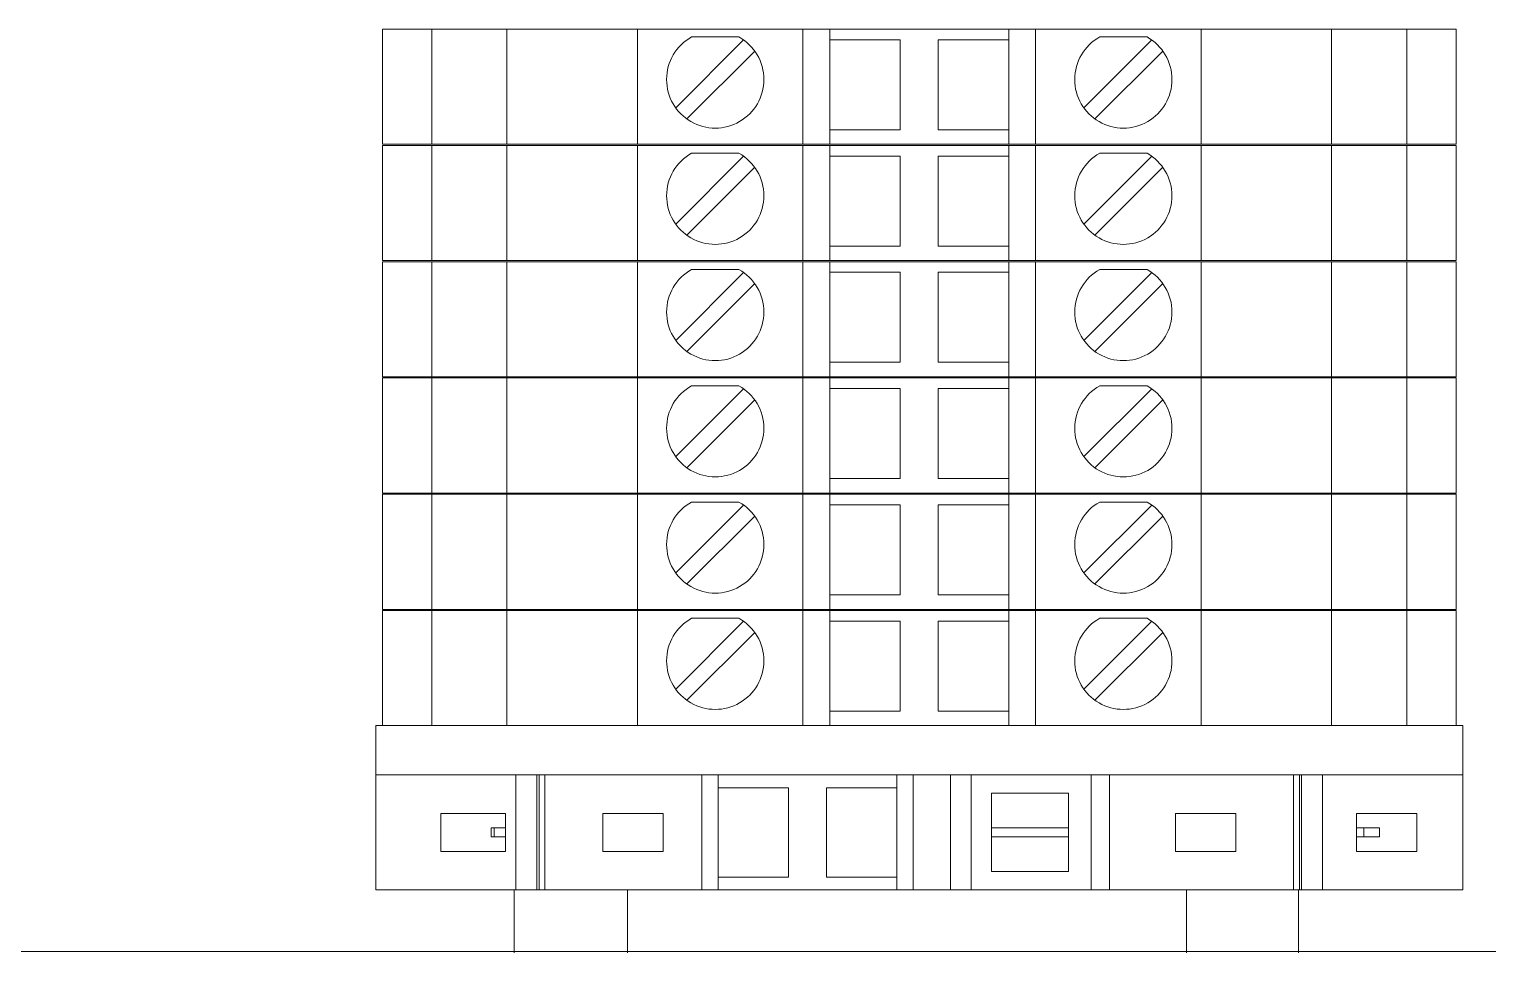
# Model space of a CAD drawing. Header units: millimetres. Extents: x 4962 to 7449, y 754 to 2938.
# Drawn here: x 5307 to 5372.2, y 1176.5 to 1217.8 of the extents above; entities that cross this region are included whole.
import ezdxf

# ---------------------------------------------------------------- set-up
doc = ezdxf.new("R2010")
doc.units = ezdxf.units.MM
doc.layers.add('000-PI-Oprema', color=30, linetype='Continuous', lineweight=5)
doc.layers.add('000-PI-ORMAR', color=2, linetype='Continuous')
doc.layers.add('002-PI-Kabelska kanalica', color=150, linetype='Continuous')

msp = doc.modelspace()

# ---------------------------------------------------------------- linework, layer by layer
at = {"color": 0, "linetype": 'ByBlock', "lineweight": 0}
for p, q in [((5328.676, 1179.343), (5328.676, 1176.531)), ((5333.742, 1179.343), (5333.742, 1176.531)), ((5358.742, 1179.343), (5358.742, 1176.531)), ((5363.742, 1176.531), (5363.742, 1179.343))]:
    msp.add_line(p, q, dxfattribs=at)
at = {"color": 0, "linetype": 'ByBlock', "lineweight": 0, "ltscale": 0.25}
msp.add_lwpolyline([(5322.492, 1186.693), (5322.492, 1179.343), (5371.092, 1179.343), (5371.092, 1186.693), (5322.492, 1186.693)], dxfattribs=at)
at = {"layer": '000-PI-Oprema', "color": 0, "linetype": 'ByBlock', "lineweight": 0}
for p, q in [((5322.492, 1186.693), (5322.492, 1179.343)), ((5371.092, 1186.693), (5322.492, 1186.693)), ((5371.092, 1179.343), (5371.092, 1186.693)), ((5328.757, 1184.493), (5322.492, 1184.493)), ((5328.757, 1179.343), (5328.757, 1184.493)), ((5329.694, 1184.493), (5328.757, 1184.493)), ((5329.694, 1179.343), (5329.694, 1184.493)), ((5329.794, 1184.493), (5329.694, 1184.493)), ((5329.794, 1184.493), (5329.794, 1179.343)), ((5330.052, 1184.493), (5329.794, 1184.493)), ((5330.052, 1184.493), (5330.052, 1179.343)), ((5337.074, 1184.493), (5330.052, 1184.493)), ((5337.074, 1184.493), (5337.792, 1184.493)), ((5337.074, 1179.343), (5337.074, 1184.493)), ((5337.792, 1183.918), (5337.792, 1184.493)), ((5337.792, 1184.493), (5345.792, 1184.493)), ((5345.792, 1184.493), (5345.792, 1183.918)), ((5345.792, 1184.493), (5346.511, 1184.493)), ((5346.511, 1184.493), (5348.182, 1184.493)), ((5346.511, 1179.343), (5346.511, 1184.493)), ((5349.107, 1184.493), (5348.182, 1184.493)), ((5348.182, 1184.493), (5348.182, 1179.343)), ((5354.481, 1184.493), (5349.107, 1184.493)), ((5349.107, 1184.493), (5349.107, 1179.343)), ((5354.481, 1184.493), (5354.481, 1179.343)), ((5355.302, 1184.493), (5354.481, 1184.493)), ((5355.302, 1179.343), (5355.302, 1184.493)), ((5355.302, 1184.493), (5363.532, 1184.493)), ((5363.532, 1184.493), (5363.532, 1179.343)), ((5363.532, 1184.493), (5363.79, 1184.493)), ((5363.79, 1179.343), (5363.79, 1184.493)), ((5363.79, 1184.493), (5363.89, 1184.493)), ((5364.827, 1184.493), (5363.89, 1184.493)), ((5363.89, 1179.343), (5363.89, 1184.493)), ((5364.827, 1184.493), (5371.092, 1184.493)), ((5364.827, 1179.343), (5364.827, 1184.493)), ((5337.792, 1179.918), (5337.792, 1183.918)), ((5337.792, 1183.918), (5340.942, 1183.918)), ((5340.942, 1183.918), (5340.942, 1179.918)), ((5342.642, 1183.918), (5345.792, 1183.918)), ((5342.642, 1179.918), (5342.642, 1183.918)), ((5345.792, 1183.918), (5345.792, 1179.918)), ((5350.017, 1183.668), (5353.467, 1183.668)), ((5350.017, 1182.118), (5350.017, 1183.668)), ((5353.467, 1183.668), (5353.467, 1182.118)), ((5325.392, 1181.068), (5325.392, 1182.768)), ((5325.392, 1182.768), (5328.292, 1182.768)), ((5328.292, 1182.768), (5328.292, 1182.118)), ((5332.642, 1182.768), (5335.342, 1182.768)), ((5332.642, 1181.068), (5332.642, 1182.768)), ((5335.342, 1182.768), (5335.342, 1181.068)), ((5358.242, 1182.768), (5360.942, 1182.768)), ((5358.242, 1181.068), (5358.242, 1182.768)), ((5360.942, 1182.768), (5360.942, 1181.068)), ((5366.342, 1182.118), (5366.342, 1182.768)), ((5366.342, 1182.768), (5369.042, 1182.768)), ((5369.042, 1182.768), (5369.042, 1181.068)), ((5327.777, 1182.118), (5327.647, 1182.118)), ((5327.647, 1181.718), (5327.647, 1182.118)), ((5327.777, 1182.118), (5327.777, 1181.718)), ((5327.777, 1182.118), (5328.292, 1182.118)), ((5328.292, 1182.118), (5328.292, 1181.718)), ((5350.017, 1182.118), (5353.467, 1182.118)), ((5350.017, 1181.718), (5350.017, 1182.118)), ((5353.467, 1182.118), (5353.467, 1181.718)), ((5366.342, 1181.718), (5366.342, 1182.118)), ((5366.342, 1182.118), (5366.677, 1182.118)), ((5366.677, 1182.118), (5366.677, 1181.718)), ((5367.377, 1182.118), (5366.677, 1182.118)), ((5367.377, 1182.118), (5367.377, 1181.718)), ((5327.777, 1181.718), (5327.647, 1181.718)), ((5327.777, 1181.718), (5328.292, 1181.718)), ((5328.292, 1181.718), (5328.292, 1181.068)), ((5350.017, 1181.718), (5353.467, 1181.718)), ((5350.017, 1180.168), (5350.017, 1181.718)), ((5353.467, 1181.718), (5353.467, 1180.168)), ((5366.342, 1181.718), (5366.677, 1181.718)), ((5366.342, 1181.068), (5366.342, 1181.718)), ((5367.377, 1181.718), (5366.677, 1181.718)), ((5328.292, 1181.068), (5325.392, 1181.068)), ((5335.342, 1181.068), (5332.642, 1181.068)), ((5360.942, 1181.068), (5358.242, 1181.068)), ((5369.042, 1181.068), (5366.342, 1181.068)), ((5340.942, 1179.918), (5337.792, 1179.918)), ((5337.792, 1179.343), (5337.792, 1179.918)), ((5345.792, 1179.918), (5342.642, 1179.918)), ((5345.792, 1179.918), (5345.792, 1179.343)), ((5353.467, 1180.168), (5350.017, 1180.168)), ((5329.694, 1179.343), (5328.757, 1179.343)), ((5329.794, 1179.343), (5329.694, 1179.343)), ((5330.052, 1179.343), (5329.794, 1179.343)), ((5337.074, 1179.343), (5337.792, 1179.343))]:
    msp.add_line(p, q, dxfattribs=at)
at = {"layer": '000-PI-Oprema', "color": 0, "linetype": 'ByBlock', "lineweight": 0, "ltscale": 0.25}
msp.add_line((5371.092, 1179.343), (5322.492, 1179.343), dxfattribs=at)
at = {"layer": '000-PI-ORMAR', "color": 0, "linetype": 'ByBlock', "lineweight": 0}
for p, q in [((5322.792, 1217.843), (5322.792, 1217.843)), ((5324.992, 1217.843), (5322.792, 1217.843)), ((5322.792, 1217.843), (5322.792, 1212.693)), ((5324.992, 1217.843), (5324.992, 1217.843)), ((5324.992, 1217.843), (5326.584, 1217.843)), ((5324.992, 1217.843), (5324.992, 1212.693)), ((5326.584, 1217.843), (5328.726, 1217.843)), ((5327.042, 1217.843), (5327.042, 1217.843)), ((5328.353, 1217.843), (5328.353, 1212.693)), ((5329.11, 1217.843), (5328.726, 1217.843)), ((5331.618, 1217.843), (5329.11, 1217.843)), ((5329.292, 1217.843), (5329.292, 1217.843)), ((5330.792, 1217.843), (5330.792, 1217.843)), ((5331.618, 1217.843), (5334.192, 1217.843)), ((5331.942, 1217.843), (5331.942, 1217.843)), ((5334.192, 1217.843), (5341.592, 1217.843)), ((5334.192, 1217.843), (5334.192, 1212.693)), ((5336.992, 1217.843), (5336.992, 1217.843)), ((5341.592, 1217.843), (5342.792, 1217.843)), ((5341.592, 1217.843), (5341.592, 1212.693)), ((5342.792, 1217.843), (5342.792, 1217.843)), ((5342.792, 1217.843), (5350.792, 1217.843)), ((5342.792, 1217.843), (5342.792, 1212.693)), ((5350.792, 1217.843), (5350.792, 1217.843)), ((5350.792, 1217.843), (5351.992, 1217.843)), ((5350.792, 1217.843), (5350.792, 1212.693)), ((5351.992, 1217.843), (5359.392, 1217.843)), ((5351.992, 1217.843), (5351.992, 1212.693)), ((5359.392, 1217.843), (5361.966, 1217.843)), ((5359.392, 1217.843), (5359.392, 1212.693)), ((5364.474, 1217.843), (5361.966, 1217.843)), ((5362.792, 1217.843), (5362.792, 1217.843)), ((5363.092, 1217.843), (5363.092, 1217.843)), ((5363.992, 1217.843), (5363.992, 1217.843)), ((5364.858, 1217.843), (5364.474, 1217.843)), ((5364.858, 1217.843), (5367, 1217.843)), ((5365.231, 1217.843), (5365.231, 1212.693)), ((5366.542, 1217.843), (5366.542, 1217.843)), ((5367, 1217.843), (5368.592, 1217.843)), ((5368.592, 1217.843), (5368.592, 1217.843)), ((5368.592, 1217.843), (5369.792, 1217.843)), ((5368.592, 1217.843), (5368.592, 1212.693)), ((5369.292, 1217.843), (5369.292, 1217.843)), ((5369.792, 1217.843), (5369.792, 1217.843)), ((5369.792, 1217.843), (5370.109, 1217.843)), ((5370.792, 1217.843), (5370.109, 1217.843)), ((5370.792, 1217.843), (5370.792, 1217.843)), ((5370.792, 1217.843), (5370.792, 1212.693)), ((5338.937, 1217.359), (5335.902, 1214.323)), ((5336.608, 1217.493), (5336.608, 1217.493)), ((5338.726, 1217.493), (5336.608, 1217.493)), ((5338.726, 1217.493), (5338.726, 1217.493)), ((5338.937, 1217.359), (5338.937, 1217.359)), ((5342.792, 1217.368), (5345.942, 1217.368)), ((5342.792, 1217.368), (5342.792, 1217.368)), ((5345.942, 1217.368), (5345.942, 1213.343)), ((5345.942, 1217.368), (5345.942, 1217.368)), ((5347.642, 1213.343), (5347.642, 1217.368)), ((5347.642, 1217.368), (5350.792, 1217.368)), ((5347.642, 1217.368), (5347.642, 1217.368)), ((5350.792, 1217.368), (5350.792, 1217.368)), ((5357.187, 1217.359), (5354.152, 1214.323)), ((5354.858, 1217.493), (5354.858, 1217.493)), ((5356.976, 1217.493), (5354.858, 1217.493)), ((5356.976, 1217.493), (5356.976, 1217.493)), ((5357.187, 1217.359), (5357.187, 1217.359)), ((5336.397, 1213.828), (5339.432, 1216.864)), ((5339.432, 1216.864), (5339.432, 1216.864)), ((5341.592, 1216.893), (5341.592, 1214.293)), ((5341.592, 1216.893), (5341.592, 1216.893)), ((5351.992, 1216.893), (5351.992, 1214.293)), ((5351.992, 1216.893), (5351.992, 1216.893)), ((5354.647, 1213.828), (5357.682, 1216.864)), ((5357.682, 1216.864), (5357.682, 1216.864)), ((5335.902, 1214.323), (5335.902, 1214.323)), ((5341.592, 1214.293), (5341.592, 1214.293)), ((5351.992, 1214.293), (5351.992, 1214.293)), ((5354.152, 1214.323), (5354.152, 1214.323)), ((5336.397, 1213.828), (5336.397, 1213.828)), ((5345.942, 1213.343), (5342.792, 1213.343)), ((5342.792, 1213.343), (5342.792, 1213.343)), ((5345.942, 1213.343), (5345.942, 1213.343)), ((5350.792, 1213.343), (5347.642, 1213.343)), ((5347.642, 1213.343), (5347.642, 1213.343)), ((5350.792, 1213.343), (5350.792, 1213.343)), ((5354.647, 1213.828), (5354.647, 1213.828)), ((5324.992, 1212.693), (5322.792, 1212.693)), ((5322.792, 1212.693), (5322.792, 1212.693)), ((5322.792, 1212.643), (5322.792, 1212.643)), ((5324.992, 1212.643), (5322.792, 1212.643)), ((5322.792, 1212.643), (5322.792, 1207.493)), ((5324.992, 1212.693), (5326.584, 1212.693)), ((5324.992, 1212.693), (5324.992, 1212.693)), ((5324.992, 1212.643), (5324.992, 1212.643)), ((5324.992, 1212.643), (5326.584, 1212.643)), ((5324.992, 1212.643), (5324.992, 1207.493)), ((5326.584, 1212.693), (5328.726, 1212.693)), ((5326.584, 1212.643), (5328.726, 1212.643)), ((5327.042, 1212.693), (5327.042, 1212.693)), ((5327.042, 1212.643), (5327.042, 1212.643)), ((5328.353, 1212.643), (5328.353, 1207.493)), ((5328.726, 1212.693), (5329.11, 1212.693)), ((5329.11, 1212.643), (5328.726, 1212.643)), ((5329.11, 1212.693), (5331.618, 1212.693)), ((5331.618, 1212.643), (5329.11, 1212.643)), ((5329.292, 1212.693), (5329.292, 1212.693)), ((5329.292, 1212.643), (5329.292, 1212.643)), ((5330.792, 1212.643), (5330.792, 1212.643)), ((5331.618, 1212.693), (5334.192, 1212.693)), ((5331.618, 1212.643), (5334.192, 1212.643)), ((5331.942, 1212.693), (5331.942, 1212.693)), ((5331.942, 1212.643), (5331.942, 1212.643)), ((5334.192, 1212.693), (5341.592, 1212.693)), ((5334.192, 1212.643), (5341.592, 1212.643)), ((5334.192, 1212.643), (5334.192, 1207.493)), ((5336.992, 1212.693), (5336.992, 1212.693)), ((5336.992, 1212.643), (5336.992, 1212.643)), ((5341.592, 1212.693), (5342.792, 1212.693)), ((5341.592, 1212.643), (5342.792, 1212.643)), ((5341.592, 1212.643), (5341.592, 1207.493)), ((5342.792, 1212.693), (5350.792, 1212.693)), ((5342.792, 1212.693), (5342.792, 1212.693)), ((5342.792, 1212.643), (5342.792, 1212.643)), ((5342.792, 1212.643), (5350.792, 1212.643)), ((5342.792, 1212.643), (5342.792, 1207.493)), ((5350.792, 1212.693), (5351.992, 1212.693)), ((5350.792, 1212.693), (5350.792, 1212.693)), ((5350.792, 1212.643), (5350.792, 1212.643)), ((5350.792, 1212.643), (5351.992, 1212.643)), ((5350.792, 1212.643), (5350.792, 1207.493)), ((5351.992, 1212.693), (5359.392, 1212.693)), ((5351.992, 1212.643), (5359.392, 1212.643)), ((5351.992, 1212.643), (5351.992, 1207.493)), ((5359.392, 1212.693), (5361.966, 1212.693)), ((5359.392, 1212.643), (5361.966, 1212.643)), ((5359.392, 1212.643), (5359.392, 1207.493)), ((5361.966, 1212.693), (5364.474, 1212.693)), ((5364.474, 1212.643), (5361.966, 1212.643)), ((5362.792, 1212.643), (5362.792, 1212.643)), ((5363.092, 1212.693), (5363.092, 1212.693)), ((5363.092, 1212.643), (5363.092, 1212.643)), ((5363.992, 1212.693), (5363.992, 1212.693)), ((5363.992, 1212.643), (5363.992, 1212.643)), ((5364.474, 1212.693), (5364.858, 1212.693)), ((5364.858, 1212.643), (5364.474, 1212.643)), ((5364.858, 1212.693), (5367, 1212.693)), ((5364.858, 1212.643), (5367, 1212.643)), ((5365.231, 1212.643), (5365.231, 1207.493)), ((5366.542, 1212.693), (5366.542, 1212.693)), ((5366.542, 1212.643), (5366.542, 1212.643)), ((5367, 1212.693), (5368.592, 1212.693)), ((5367, 1212.643), (5368.592, 1212.643)), ((5368.592, 1212.693), (5369.792, 1212.693)), ((5368.592, 1212.693), (5368.592, 1212.693)), ((5368.592, 1212.643), (5368.592, 1212.643)), ((5368.592, 1212.643), (5369.792, 1212.643)), ((5368.592, 1212.643), (5368.592, 1207.493)), ((5369.292, 1212.643), (5369.292, 1212.643)), ((5369.792, 1212.693), (5370.109, 1212.693)), ((5369.792, 1212.693), (5369.792, 1212.693)), ((5369.792, 1212.643), (5369.792, 1212.643)), ((5369.792, 1212.643), (5370.109, 1212.643)), ((5370.792, 1212.693), (5370.109, 1212.693)), ((5370.792, 1212.643), (5370.109, 1212.643)), ((5370.792, 1212.693), (5370.792, 1212.693)), ((5370.792, 1212.643), (5370.792, 1212.643)), ((5370.792, 1212.643), (5370.792, 1207.493)), ((5338.937, 1212.159), (5335.902, 1209.123)), ((5336.608, 1212.293), (5336.608, 1212.293)), ((5338.726, 1212.293), (5336.608, 1212.293)), ((5338.726, 1212.293), (5338.726, 1212.293)), ((5338.937, 1212.159), (5338.937, 1212.159)), ((5342.792, 1212.168), (5345.942, 1212.168)), ((5342.792, 1212.168), (5342.792, 1212.168)), ((5345.942, 1212.168), (5345.942, 1208.143)), ((5345.942, 1212.168), (5345.942, 1212.168)), ((5347.642, 1208.143), (5347.642, 1212.168)), ((5347.642, 1212.168), (5350.792, 1212.168)), ((5347.642, 1212.168), (5347.642, 1212.168)), ((5350.792, 1212.168), (5350.792, 1212.168)), ((5357.187, 1212.159), (5354.152, 1209.123)), ((5354.858, 1212.293), (5354.858, 1212.293)), ((5356.976, 1212.293), (5354.858, 1212.293)), ((5356.976, 1212.293), (5356.976, 1212.293)), ((5357.187, 1212.159), (5357.187, 1212.159)), ((5336.397, 1208.628), (5339.432, 1211.664)), ((5339.432, 1211.664), (5339.432, 1211.664)), ((5341.592, 1211.693), (5341.592, 1209.093)), ((5341.592, 1211.693), (5341.592, 1211.693)), ((5351.992, 1211.693), (5351.992, 1209.093)), ((5351.992, 1211.693), (5351.992, 1211.693)), ((5354.647, 1208.628), (5357.682, 1211.664)), ((5357.682, 1211.664), (5357.682, 1211.664)), ((5335.902, 1209.123), (5335.902, 1209.123)), ((5336.397, 1208.628), (5336.397, 1208.628)), ((5341.592, 1209.093), (5341.592, 1209.093)), ((5351.992, 1209.093), (5351.992, 1209.093)), ((5354.152, 1209.123), (5354.152, 1209.123)), ((5354.647, 1208.628), (5354.647, 1208.628)), ((5345.942, 1208.143), (5342.792, 1208.143)), ((5342.792, 1208.143), (5342.792, 1208.143)), ((5345.942, 1208.143), (5345.942, 1208.143)), ((5350.792, 1208.143), (5347.642, 1208.143)), ((5347.642, 1208.143), (5347.642, 1208.143)), ((5350.792, 1208.143), (5350.792, 1208.143)), ((5324.992, 1207.493), (5322.792, 1207.493)), ((5322.792, 1207.493), (5322.792, 1207.493)), ((5322.792, 1207.443), (5322.792, 1207.443)), ((5324.992, 1207.443), (5322.792, 1207.443)), ((5322.792, 1207.443), (5322.792, 1202.293)), ((5324.992, 1207.493), (5326.584, 1207.493)), ((5324.992, 1207.493), (5324.992, 1207.493)), ((5324.992, 1207.443), (5324.992, 1207.443)), ((5324.992, 1207.443), (5326.584, 1207.443)), ((5324.992, 1207.443), (5324.992, 1202.293)), ((5326.584, 1207.493), (5328.726, 1207.493)), ((5326.584, 1207.443), (5328.726, 1207.443)), ((5327.042, 1207.493), (5327.042, 1207.493)), ((5327.042, 1207.443), (5327.042, 1207.443)), ((5328.353, 1207.443), (5328.353, 1202.293)), ((5328.726, 1207.493), (5329.11, 1207.493)), ((5329.11, 1207.443), (5328.726, 1207.443)), ((5329.11, 1207.493), (5331.618, 1207.493)), ((5331.618, 1207.443), (5329.11, 1207.443)), ((5329.292, 1207.493), (5329.292, 1207.493)), ((5329.292, 1207.443), (5329.292, 1207.443)), ((5330.792, 1207.443), (5330.792, 1207.443)), ((5331.618, 1207.493), (5334.192, 1207.493)), ((5331.618, 1207.443), (5334.192, 1207.443)), ((5331.942, 1207.493), (5331.942, 1207.493)), ((5331.942, 1207.443), (5331.942, 1207.443)), ((5334.192, 1207.493), (5341.592, 1207.493)), ((5334.192, 1207.443), (5341.592, 1207.443)), ((5334.192, 1207.443), (5334.192, 1202.293)), ((5336.992, 1207.493), (5336.992, 1207.493)), ((5336.992, 1207.443), (5336.992, 1207.443)), ((5341.592, 1207.493), (5342.792, 1207.493)), ((5341.592, 1207.443), (5342.792, 1207.443)), ((5341.592, 1207.443), (5341.592, 1202.293)), ((5342.792, 1207.493), (5350.792, 1207.493)), ((5342.792, 1207.493), (5342.792, 1207.493)), ((5342.792, 1207.443), (5342.792, 1207.443)), ((5342.792, 1207.443), (5350.792, 1207.443)), ((5342.792, 1207.443), (5342.792, 1202.293)), ((5350.792, 1207.493), (5351.992, 1207.493)), ((5350.792, 1207.493), (5350.792, 1207.493)), ((5350.792, 1207.443), (5350.792, 1207.443)), ((5350.792, 1207.443), (5351.992, 1207.443)), ((5350.792, 1207.443), (5350.792, 1202.293)), ((5351.992, 1207.493), (5359.392, 1207.493)), ((5351.992, 1207.443), (5359.392, 1207.443)), ((5351.992, 1207.443), (5351.992, 1202.293)), ((5359.392, 1207.493), (5361.966, 1207.493)), ((5359.392, 1207.443), (5361.966, 1207.443)), ((5359.392, 1207.443), (5359.392, 1202.293)), ((5361.966, 1207.493), (5364.474, 1207.493)), ((5364.474, 1207.443), (5361.966, 1207.443)), ((5362.792, 1207.443), (5362.792, 1207.443)), ((5363.092, 1207.493), (5363.092, 1207.493)), ((5363.092, 1207.443), (5363.092, 1207.443)), ((5363.992, 1207.493), (5363.992, 1207.493)), ((5363.992, 1207.443), (5363.992, 1207.443)), ((5364.474, 1207.493), (5364.858, 1207.493)), ((5364.858, 1207.443), (5364.474, 1207.443)), ((5364.858, 1207.493), (5367, 1207.493)), ((5364.858, 1207.443), (5367, 1207.443)), ((5365.231, 1207.443), (5365.231, 1202.293)), ((5366.542, 1207.493), (5366.542, 1207.493)), ((5366.542, 1207.443), (5366.542, 1207.443)), ((5367, 1207.493), (5368.592, 1207.493)), ((5367, 1207.443), (5368.592, 1207.443)), ((5368.592, 1207.493), (5369.792, 1207.493)), ((5368.592, 1207.493), (5368.592, 1207.493)), ((5368.592, 1207.443), (5368.592, 1207.443)), ((5368.592, 1207.443), (5369.792, 1207.443)), ((5368.592, 1207.443), (5368.592, 1202.293)), ((5369.292, 1207.443), (5369.292, 1207.443)), ((5369.792, 1207.493), (5370.109, 1207.493)), ((5369.792, 1207.493), (5369.792, 1207.493)), ((5369.792, 1207.443), (5369.792, 1207.443)), ((5369.792, 1207.443), (5370.109, 1207.443)), ((5370.792, 1207.493), (5370.109, 1207.493)), ((5370.792, 1207.443), (5370.109, 1207.443)), ((5370.792, 1207.493), (5370.792, 1207.493)), ((5370.792, 1207.443), (5370.792, 1207.443)), ((5370.792, 1207.443), (5370.792, 1202.293)), ((5338.937, 1206.959), (5335.902, 1203.923)), ((5336.608, 1207.093), (5336.608, 1207.093)), ((5338.726, 1207.093), (5336.608, 1207.093)), ((5338.726, 1207.093), (5338.726, 1207.093)), ((5338.937, 1206.959), (5338.937, 1206.959)), ((5342.792, 1206.968), (5345.942, 1206.968)), ((5342.792, 1206.968), (5342.792, 1206.968)), ((5345.942, 1206.968), (5345.942, 1202.943)), ((5345.942, 1206.968), (5345.942, 1206.968)), ((5347.642, 1202.943), (5347.642, 1206.968)), ((5347.642, 1206.968), (5350.792, 1206.968)), ((5347.642, 1206.968), (5347.642, 1206.968)), ((5350.792, 1206.968), (5350.792, 1206.968)), ((5357.187, 1206.959), (5354.152, 1203.923)), ((5354.858, 1207.093), (5354.858, 1207.093)), ((5356.976, 1207.093), (5354.858, 1207.093)), ((5356.976, 1207.093), (5356.976, 1207.093)), ((5357.187, 1206.959), (5357.187, 1206.959)), ((5336.397, 1203.428), (5339.432, 1206.464)), ((5339.432, 1206.464), (5339.432, 1206.464)), ((5341.592, 1206.493), (5341.592, 1203.893)), ((5341.592, 1206.493), (5341.592, 1206.493)), ((5351.992, 1206.493), (5351.992, 1203.893)), ((5351.992, 1206.493), (5351.992, 1206.493)), ((5354.647, 1203.428), (5357.682, 1206.464)), ((5357.682, 1206.464), (5357.682, 1206.464)), ((5335.902, 1203.923), (5335.902, 1203.923)), ((5336.397, 1203.428), (5336.397, 1203.428)), ((5341.592, 1203.893), (5341.592, 1203.893)), ((5351.992, 1203.893), (5351.992, 1203.893)), ((5354.152, 1203.923), (5354.152, 1203.923)), ((5354.647, 1203.428), (5354.647, 1203.428)), ((5345.942, 1202.943), (5342.792, 1202.943)), ((5342.792, 1202.943), (5342.792, 1202.943)), ((5345.942, 1202.943), (5345.942, 1202.943)), ((5350.792, 1202.943), (5347.642, 1202.943)), ((5347.642, 1202.943), (5347.642, 1202.943)), ((5350.792, 1202.943), (5350.792, 1202.943)), ((5324.992, 1202.293), (5322.792, 1202.293)), ((5322.792, 1202.293), (5322.792, 1202.293)), ((5322.792, 1202.243), (5322.792, 1202.243)), ((5324.992, 1202.243), (5322.792, 1202.243)), ((5322.792, 1202.243), (5322.792, 1197.093)), ((5324.992, 1202.293), (5326.584, 1202.293)), ((5324.992, 1202.293), (5324.992, 1202.293)), ((5324.992, 1202.243), (5324.992, 1202.243)), ((5324.992, 1202.243), (5326.584, 1202.243)), ((5324.992, 1202.243), (5324.992, 1197.093)), ((5326.584, 1202.293), (5328.726, 1202.293)), ((5326.584, 1202.243), (5328.726, 1202.243)), ((5327.042, 1202.293), (5327.042, 1202.293)), ((5327.042, 1202.243), (5327.042, 1202.243)), ((5328.353, 1202.243), (5328.353, 1197.093)), ((5328.726, 1202.293), (5329.11, 1202.293)), ((5329.11, 1202.243), (5328.726, 1202.243)), ((5329.11, 1202.293), (5331.618, 1202.293)), ((5331.618, 1202.243), (5329.11, 1202.243)), ((5329.292, 1202.293), (5329.292, 1202.293)), ((5329.292, 1202.243), (5329.292, 1202.243)), ((5330.792, 1202.243), (5330.792, 1202.243)), ((5331.618, 1202.293), (5334.192, 1202.293)), ((5331.618, 1202.243), (5334.192, 1202.243)), ((5331.942, 1202.293), (5331.942, 1202.293)), ((5331.942, 1202.243), (5331.942, 1202.243)), ((5334.192, 1202.293), (5341.592, 1202.293)), ((5334.192, 1202.243), (5341.592, 1202.243)), ((5334.192, 1202.243), (5334.192, 1197.093)), ((5336.992, 1202.293), (5336.992, 1202.293)), ((5336.992, 1202.243), (5336.992, 1202.243)), ((5341.592, 1202.293), (5342.792, 1202.293)), ((5341.592, 1202.243), (5342.792, 1202.243)), ((5341.592, 1202.243), (5341.592, 1197.093)), ((5342.792, 1202.293), (5350.792, 1202.293)), ((5342.792, 1202.293), (5342.792, 1202.293)), ((5342.792, 1202.243), (5342.792, 1202.243)), ((5342.792, 1202.243), (5350.792, 1202.243)), ((5342.792, 1202.243), (5342.792, 1197.093)), ((5350.792, 1202.293), (5351.992, 1202.293)), ((5350.792, 1202.293), (5350.792, 1202.293)), ((5350.792, 1202.243), (5350.792, 1202.243)), ((5350.792, 1202.243), (5351.992, 1202.243)), ((5350.792, 1202.243), (5350.792, 1197.093)), ((5351.992, 1202.293), (5359.392, 1202.293)), ((5351.992, 1202.243), (5359.392, 1202.243)), ((5351.992, 1202.243), (5351.992, 1197.093)), ((5359.392, 1202.293), (5361.966, 1202.293)), ((5359.392, 1202.243), (5361.966, 1202.243)), ((5359.392, 1202.243), (5359.392, 1197.093)), ((5361.966, 1202.293), (5364.474, 1202.293)), ((5364.474, 1202.243), (5361.966, 1202.243)), ((5362.792, 1202.243), (5362.792, 1202.243)), ((5363.092, 1202.293), (5363.092, 1202.293)), ((5363.092, 1202.243), (5363.092, 1202.243)), ((5363.992, 1202.293), (5363.992, 1202.293)), ((5363.992, 1202.243), (5363.992, 1202.243)), ((5364.474, 1202.293), (5364.858, 1202.293)), ((5364.858, 1202.243), (5364.474, 1202.243)), ((5364.858, 1202.293), (5367, 1202.293)), ((5364.858, 1202.243), (5367, 1202.243)), ((5365.231, 1202.243), (5365.231, 1197.093)), ((5366.542, 1202.293), (5366.542, 1202.293)), ((5366.542, 1202.243), (5366.542, 1202.243)), ((5367, 1202.293), (5368.592, 1202.293)), ((5367, 1202.243), (5368.592, 1202.243)), ((5368.592, 1202.293), (5369.792, 1202.293)), ((5368.592, 1202.293), (5368.592, 1202.293)), ((5368.592, 1202.243), (5368.592, 1202.243)), ((5368.592, 1202.243), (5369.792, 1202.243)), ((5368.592, 1202.243), (5368.592, 1197.093)), ((5369.292, 1202.243), (5369.292, 1202.243)), ((5369.792, 1202.293), (5370.109, 1202.293)), ((5369.792, 1202.293), (5369.792, 1202.293)), ((5369.792, 1202.243), (5369.792, 1202.243)), ((5369.792, 1202.243), (5370.109, 1202.243)), ((5370.792, 1202.293), (5370.109, 1202.293)), ((5370.792, 1202.243), (5370.109, 1202.243)), ((5370.792, 1202.293), (5370.792, 1202.293)), ((5370.792, 1202.243), (5370.792, 1202.243)), ((5370.792, 1202.243), (5370.792, 1197.093)), ((5338.937, 1201.759), (5335.902, 1198.723)), ((5336.608, 1201.893), (5336.608, 1201.893)), ((5338.726, 1201.893), (5336.608, 1201.893)), ((5338.726, 1201.893), (5338.726, 1201.893)), ((5338.937, 1201.759), (5338.937, 1201.759)), ((5342.792, 1201.768), (5345.942, 1201.768)), ((5342.792, 1201.768), (5342.792, 1201.768)), ((5345.942, 1201.768), (5345.942, 1197.743)), ((5345.942, 1201.768), (5345.942, 1201.768)), ((5347.642, 1197.743), (5347.642, 1201.768)), ((5347.642, 1201.768), (5350.792, 1201.768)), ((5347.642, 1201.768), (5347.642, 1201.768)), ((5350.792, 1201.768), (5350.792, 1201.768)), ((5357.187, 1201.759), (5354.152, 1198.723)), ((5354.858, 1201.893), (5354.858, 1201.893)), ((5356.976, 1201.893), (5354.858, 1201.893)), ((5356.976, 1201.893), (5356.976, 1201.893)), ((5357.187, 1201.759), (5357.187, 1201.759)), ((5336.397, 1198.228), (5339.432, 1201.264)), ((5339.432, 1201.264), (5339.432, 1201.264)), ((5341.592, 1201.293), (5341.592, 1198.693)), ((5341.592, 1201.293), (5341.592, 1201.293)), ((5351.992, 1201.293), (5351.992, 1198.693)), ((5351.992, 1201.293), (5351.992, 1201.293)), ((5354.647, 1198.228), (5357.682, 1201.264)), ((5357.682, 1201.264), (5357.682, 1201.264)), ((5335.902, 1198.723), (5335.902, 1198.723)), ((5336.397, 1198.228), (5336.397, 1198.228)), ((5341.592, 1198.693), (5341.592, 1198.693)), ((5351.992, 1198.693), (5351.992, 1198.693)), ((5354.152, 1198.723), (5354.152, 1198.723)), ((5354.647, 1198.228), (5354.647, 1198.228)), ((5345.942, 1197.743), (5342.792, 1197.743)), ((5342.792, 1197.743), (5342.792, 1197.743)), ((5345.942, 1197.743), (5345.942, 1197.743)), ((5350.792, 1197.743), (5347.642, 1197.743)), ((5347.642, 1197.743), (5347.642, 1197.743)), ((5350.792, 1197.743), (5350.792, 1197.743)), ((5324.992, 1197.093), (5322.792, 1197.093)), ((5322.792, 1197.093), (5322.792, 1197.093)), ((5322.792, 1197.043), (5322.792, 1197.043)), ((5324.992, 1197.043), (5322.792, 1197.043)), ((5322.792, 1197.043), (5322.792, 1191.893)), ((5324.992, 1197.093), (5326.584, 1197.093)), ((5324.992, 1197.093), (5324.992, 1197.093)), ((5324.992, 1197.043), (5324.992, 1197.043)), ((5324.992, 1197.043), (5326.584, 1197.043)), ((5324.992, 1197.043), (5324.992, 1191.893)), ((5326.584, 1197.093), (5328.726, 1197.093)), ((5326.584, 1197.043), (5328.726, 1197.043)), ((5327.042, 1197.093), (5327.042, 1197.093)), ((5327.042, 1197.043), (5327.042, 1197.043)), ((5328.353, 1197.043), (5328.353, 1191.893)), ((5328.726, 1197.093), (5329.11, 1197.093)), ((5329.11, 1197.043), (5328.726, 1197.043)), ((5329.11, 1197.093), (5331.618, 1197.093)), ((5331.618, 1197.043), (5329.11, 1197.043)), ((5329.292, 1197.093), (5329.292, 1197.093)), ((5329.292, 1197.043), (5329.292, 1197.043)), ((5330.792, 1197.043), (5330.792, 1197.043)), ((5331.618, 1197.093), (5334.192, 1197.093)), ((5331.618, 1197.043), (5334.192, 1197.043)), ((5331.942, 1197.093), (5331.942, 1197.093)), ((5331.942, 1197.043), (5331.942, 1197.043)), ((5334.192, 1197.093), (5341.592, 1197.093)), ((5334.192, 1197.043), (5341.592, 1197.043)), ((5334.192, 1197.043), (5334.192, 1191.893)), ((5336.992, 1197.093), (5336.992, 1197.093)), ((5336.992, 1197.043), (5336.992, 1197.043)), ((5341.592, 1197.093), (5342.792, 1197.093)), ((5341.592, 1197.043), (5342.792, 1197.043)), ((5341.592, 1197.043), (5341.592, 1191.893)), ((5342.792, 1197.093), (5350.792, 1197.093)), ((5342.792, 1197.093), (5342.792, 1197.093)), ((5342.792, 1197.043), (5342.792, 1197.043)), ((5342.792, 1197.043), (5350.792, 1197.043)), ((5342.792, 1197.043), (5342.792, 1191.893)), ((5350.792, 1197.093), (5351.992, 1197.093)), ((5350.792, 1197.093), (5350.792, 1197.093)), ((5350.792, 1197.043), (5350.792, 1197.043)), ((5350.792, 1197.043), (5351.992, 1197.043)), ((5350.792, 1197.043), (5350.792, 1191.893)), ((5351.992, 1197.093), (5359.392, 1197.093)), ((5351.992, 1197.043), (5359.392, 1197.043)), ((5351.992, 1197.043), (5351.992, 1191.893)), ((5359.392, 1197.093), (5361.966, 1197.093)), ((5359.392, 1197.043), (5361.966, 1197.043)), ((5359.392, 1197.043), (5359.392, 1191.893)), ((5361.966, 1197.093), (5364.474, 1197.093)), ((5364.474, 1197.043), (5361.966, 1197.043)), ((5362.792, 1197.043), (5362.792, 1197.043)), ((5363.092, 1197.093), (5363.092, 1197.093)), ((5363.092, 1197.043), (5363.092, 1197.043)), ((5363.992, 1197.093), (5363.992, 1197.093)), ((5363.992, 1197.043), (5363.992, 1197.043)), ((5364.474, 1197.093), (5364.858, 1197.093)), ((5364.858, 1197.043), (5364.474, 1197.043)), ((5364.858, 1197.093), (5367, 1197.093)), ((5364.858, 1197.043), (5367, 1197.043)), ((5365.231, 1197.043), (5365.231, 1191.893)), ((5366.542, 1197.093), (5366.542, 1197.093)), ((5366.542, 1197.043), (5366.542, 1197.043)), ((5367, 1197.093), (5368.592, 1197.093)), ((5367, 1197.043), (5368.592, 1197.043)), ((5368.592, 1197.093), (5369.792, 1197.093)), ((5368.592, 1197.093), (5368.592, 1197.093)), ((5368.592, 1197.043), (5368.592, 1197.043)), ((5368.592, 1197.043), (5369.792, 1197.043)), ((5368.592, 1197.043), (5368.592, 1191.893)), ((5369.292, 1197.043), (5369.292, 1197.043)), ((5369.792, 1197.093), (5370.109, 1197.093)), ((5369.792, 1197.093), (5369.792, 1197.093)), ((5369.792, 1197.043), (5369.792, 1197.043)), ((5369.792, 1197.043), (5370.109, 1197.043)), ((5370.792, 1197.093), (5370.109, 1197.093)), ((5370.792, 1197.043), (5370.109, 1197.043)), ((5370.792, 1197.093), (5370.792, 1197.093)), ((5370.792, 1197.043), (5370.792, 1197.043)), ((5370.792, 1197.043), (5370.792, 1191.893)), ((5338.937, 1196.559), (5335.902, 1193.523)), ((5336.608, 1196.693), (5336.608, 1196.693)), ((5338.726, 1196.693), (5336.608, 1196.693)), ((5338.726, 1196.693), (5338.726, 1196.693)), ((5338.937, 1196.559), (5338.937, 1196.559)), ((5342.792, 1196.568), (5345.942, 1196.568)), ((5342.792, 1196.568), (5342.792, 1196.568)), ((5345.942, 1196.568), (5345.942, 1192.543)), ((5345.942, 1196.568), (5345.942, 1196.568)), ((5347.642, 1192.543), (5347.642, 1196.568)), ((5347.642, 1196.568), (5350.792, 1196.568)), ((5347.642, 1196.568), (5347.642, 1196.568)), ((5350.792, 1196.568), (5350.792, 1196.568)), ((5357.187, 1196.559), (5354.152, 1193.523)), ((5354.858, 1196.693), (5354.858, 1196.693)), ((5356.976, 1196.693), (5354.858, 1196.693)), ((5356.976, 1196.693), (5356.976, 1196.693)), ((5357.187, 1196.559), (5357.187, 1196.559)), ((5336.397, 1193.028), (5339.432, 1196.064)), ((5339.432, 1196.064), (5339.432, 1196.064)), ((5341.592, 1196.093), (5341.592, 1193.493)), ((5341.592, 1196.093), (5341.592, 1196.093)), ((5351.992, 1196.093), (5351.992, 1193.493)), ((5351.992, 1196.093), (5351.992, 1196.093)), ((5354.647, 1193.028), (5357.682, 1196.064)), ((5357.682, 1196.064), (5357.682, 1196.064)), ((5335.902, 1193.523), (5335.902, 1193.523)), ((5336.397, 1193.028), (5336.397, 1193.028)), ((5341.592, 1193.493), (5341.592, 1193.493)), ((5351.992, 1193.493), (5351.992, 1193.493)), ((5354.152, 1193.523), (5354.152, 1193.523)), ((5354.647, 1193.028), (5354.647, 1193.028)), ((5345.942, 1192.543), (5342.792, 1192.543)), ((5342.792, 1192.543), (5342.792, 1192.543)), ((5345.942, 1192.543), (5345.942, 1192.543)), ((5350.792, 1192.543), (5347.642, 1192.543)), ((5347.642, 1192.543), (5347.642, 1192.543)), ((5350.792, 1192.543), (5350.792, 1192.543)), ((5324.992, 1191.893), (5322.792, 1191.893)), ((5322.792, 1191.893), (5322.792, 1191.893)), ((5322.792, 1191.843), (5322.792, 1191.843)), ((5324.992, 1191.843), (5322.792, 1191.843)), ((5322.792, 1191.843), (5322.792, 1186.693)), ((5324.992, 1191.893), (5326.584, 1191.893)), ((5324.992, 1191.893), (5324.992, 1191.893)), ((5324.992, 1191.843), (5324.992, 1191.843)), ((5324.992, 1191.843), (5326.584, 1191.843)), ((5324.992, 1191.843), (5324.992, 1186.693)), ((5326.584, 1191.893), (5328.726, 1191.893)), ((5326.584, 1191.843), (5328.726, 1191.843)), ((5327.042, 1191.893), (5327.042, 1191.893)), ((5327.042, 1191.843), (5327.042, 1191.843)), ((5328.353, 1191.843), (5328.353, 1186.693)), ((5328.726, 1191.893), (5329.11, 1191.893)), ((5329.11, 1191.843), (5328.726, 1191.843)), ((5329.11, 1191.893), (5331.618, 1191.893)), ((5331.618, 1191.843), (5329.11, 1191.843)), ((5329.292, 1191.893), (5329.292, 1191.893)), ((5329.292, 1191.843), (5329.292, 1191.843)), ((5330.792, 1191.843), (5330.792, 1191.843)), ((5331.618, 1191.893), (5334.192, 1191.893)), ((5331.618, 1191.843), (5334.192, 1191.843)), ((5331.942, 1191.893), (5331.942, 1191.893)), ((5331.942, 1191.843), (5331.942, 1191.843)), ((5334.192, 1191.893), (5341.592, 1191.893)), ((5334.192, 1191.843), (5341.592, 1191.843)), ((5334.192, 1191.843), (5334.192, 1186.693)), ((5336.992, 1191.893), (5336.992, 1191.893)), ((5336.992, 1191.843), (5336.992, 1191.843)), ((5341.592, 1191.893), (5342.792, 1191.893)), ((5341.592, 1191.843), (5342.792, 1191.843)), ((5341.592, 1191.843), (5341.592, 1186.693)), ((5342.792, 1191.893), (5350.792, 1191.893)), ((5342.792, 1191.893), (5342.792, 1191.893)), ((5342.792, 1191.843), (5342.792, 1191.843)), ((5342.792, 1191.843), (5350.792, 1191.843)), ((5342.792, 1191.843), (5342.792, 1186.693)), ((5350.792, 1191.893), (5351.992, 1191.893)), ((5350.792, 1191.893), (5350.792, 1191.893)), ((5350.792, 1191.843), (5350.792, 1191.843)), ((5350.792, 1191.843), (5351.992, 1191.843)), ((5350.792, 1191.843), (5350.792, 1186.693)), ((5351.992, 1191.893), (5359.392, 1191.893)), ((5351.992, 1191.843), (5359.392, 1191.843)), ((5351.992, 1191.843), (5351.992, 1186.693)), ((5359.392, 1191.893), (5361.966, 1191.893)), ((5359.392, 1191.843), (5361.966, 1191.843)), ((5359.392, 1191.843), (5359.392, 1186.693)), ((5361.966, 1191.893), (5364.474, 1191.893)), ((5364.474, 1191.843), (5361.966, 1191.843)), ((5362.792, 1191.843), (5362.792, 1191.843)), ((5363.092, 1191.893), (5363.092, 1191.893)), ((5363.092, 1191.843), (5363.092, 1191.843)), ((5363.992, 1191.893), (5363.992, 1191.893)), ((5363.992, 1191.843), (5363.992, 1191.843)), ((5364.474, 1191.893), (5364.858, 1191.893)), ((5364.858, 1191.843), (5364.474, 1191.843)), ((5364.858, 1191.893), (5367, 1191.893)), ((5364.858, 1191.843), (5367, 1191.843)), ((5365.231, 1191.843), (5365.231, 1186.693)), ((5366.542, 1191.893), (5366.542, 1191.893)), ((5366.542, 1191.843), (5366.542, 1191.843)), ((5367, 1191.893), (5368.592, 1191.893)), ((5367, 1191.843), (5368.592, 1191.843)), ((5368.592, 1191.893), (5369.792, 1191.893)), ((5368.592, 1191.893), (5368.592, 1191.893)), ((5368.592, 1191.843), (5368.592, 1191.843)), ((5368.592, 1191.843), (5369.792, 1191.843)), ((5368.592, 1191.843), (5368.592, 1186.693)), ((5369.292, 1191.843), (5369.292, 1191.843)), ((5369.792, 1191.893), (5370.109, 1191.893)), ((5369.792, 1191.893), (5369.792, 1191.893)), ((5369.792, 1191.843), (5369.792, 1191.843)), ((5369.792, 1191.843), (5370.109, 1191.843)), ((5370.792, 1191.893), (5370.109, 1191.893)), ((5370.792, 1191.843), (5370.109, 1191.843)), ((5370.792, 1191.893), (5370.792, 1191.893)), ((5370.792, 1191.843), (5370.792, 1191.843)), ((5370.792, 1191.843), (5370.792, 1186.693)), ((5338.937, 1191.359), (5335.902, 1188.323)), ((5336.608, 1191.493), (5336.608, 1191.493)), ((5338.726, 1191.493), (5336.608, 1191.493)), ((5338.726, 1191.493), (5338.726, 1191.493)), ((5338.937, 1191.359), (5338.937, 1191.359)), ((5342.792, 1191.368), (5345.942, 1191.368)), ((5342.792, 1191.368), (5342.792, 1191.368)), ((5345.942, 1191.368), (5345.942, 1187.343)), ((5345.942, 1191.368), (5345.942, 1191.368)), ((5347.642, 1187.343), (5347.642, 1191.368)), ((5347.642, 1191.368), (5350.792, 1191.368)), ((5347.642, 1191.368), (5347.642, 1191.368)), ((5350.792, 1191.368), (5350.792, 1191.368)), ((5357.187, 1191.359), (5354.152, 1188.323)), ((5354.858, 1191.493), (5354.858, 1191.493)), ((5356.976, 1191.493), (5354.858, 1191.493)), ((5356.976, 1191.493), (5356.976, 1191.493)), ((5357.187, 1191.359), (5357.187, 1191.359)), ((5336.397, 1187.828), (5339.432, 1190.864)), ((5339.432, 1190.864), (5339.432, 1190.864)), ((5341.592, 1190.893), (5341.592, 1188.293)), ((5341.592, 1190.893), (5341.592, 1190.893)), ((5351.992, 1190.893), (5351.992, 1188.293)), ((5351.992, 1190.893), (5351.992, 1190.893)), ((5354.647, 1187.828), (5357.682, 1190.864)), ((5357.682, 1190.864), (5357.682, 1190.864)), ((5335.902, 1188.323), (5335.902, 1188.323)), ((5336.397, 1187.828), (5336.397, 1187.828)), ((5341.592, 1188.293), (5341.592, 1188.293)), ((5351.992, 1188.293), (5351.992, 1188.293)), ((5354.152, 1188.323), (5354.152, 1188.323)), ((5354.647, 1187.828), (5354.647, 1187.828)), ((5345.942, 1187.343), (5342.792, 1187.343)), ((5342.792, 1187.343), (5342.792, 1187.343)), ((5345.942, 1187.343), (5345.942, 1187.343)), ((5350.792, 1187.343), (5347.642, 1187.343)), ((5347.642, 1187.343), (5347.642, 1187.343)), ((5350.792, 1187.343), (5350.792, 1187.343)), ((5324.992, 1186.693), (5322.792, 1186.693)), ((5322.792, 1186.693), (5322.792, 1186.693)), ((5324.992, 1186.693), (5326.584, 1186.693)), ((5324.992, 1186.693), (5324.992, 1186.693)), ((5326.584, 1186.693), (5328.726, 1186.693)), ((5327.042, 1186.693), (5327.042, 1186.693)), ((5328.726, 1186.693), (5329.11, 1186.693)), ((5329.11, 1186.693), (5331.618, 1186.693)), ((5329.292, 1186.693), (5329.292, 1186.693)), ((5331.618, 1186.693), (5334.192, 1186.693)), ((5331.942, 1186.693), (5331.942, 1186.693)), ((5334.192, 1186.693), (5341.592, 1186.693)), ((5336.992, 1186.693), (5336.992, 1186.693)), ((5341.592, 1186.693), (5342.792, 1186.693)), ((5342.792, 1186.693), (5350.792, 1186.693)), ((5342.792, 1186.693), (5342.792, 1186.693)), ((5350.792, 1186.693), (5351.992, 1186.693)), ((5350.792, 1186.693), (5350.792, 1186.693)), ((5351.992, 1186.693), (5359.392, 1186.693)), ((5359.392, 1186.693), (5361.966, 1186.693)), ((5361.966, 1186.693), (5364.474, 1186.693)), ((5363.092, 1186.693), (5363.092, 1186.693)), ((5363.992, 1186.693), (5363.992, 1186.693)), ((5364.474, 1186.693), (5364.858, 1186.693)), ((5364.858, 1186.693), (5367, 1186.693)), ((5366.542, 1186.693), (5366.542, 1186.693)), ((5367, 1186.693), (5368.592, 1186.693)), ((5368.592, 1186.693), (5369.792, 1186.693)), ((5368.592, 1186.693), (5368.592, 1186.693)), ((5369.792, 1186.693), (5370.109, 1186.693)), ((5369.792, 1186.693), (5369.792, 1186.693)), ((5370.792, 1186.693), (5370.109, 1186.693)), ((5370.792, 1186.693), (5370.792, 1186.693))]:
    msp.add_line(p, q, dxfattribs=at)
for centre, start, end in [((5337.667, 1215.593), 119.12459, 179.99998), ((5337.667, 1215.593), 0.00002, 60.87541), ((5355.917, 1215.593), 119.12459, 179.99998), ((5355.917, 1215.593), 0.00002, 60.87541), ((5337.667, 1215.593), 179.99998, 0.00002), ((5355.917, 1215.593), 179.99998, 0.00002), ((5337.667, 1210.393), 119.12459, 179.99998), ((5337.667, 1210.393), 0.00002, 60.87541), ((5355.917, 1210.393), 119.12459, 179.99998), ((5355.917, 1210.393), 0.00002, 60.87541), ((5337.667, 1210.393), 179.99998, 0.00002), ((5355.917, 1210.393), 179.99998, 0.00002), ((5337.667, 1205.193), 119.12459, 179.99998), ((5337.667, 1205.193), 0.00002, 60.87541), ((5355.917, 1205.193), 119.12459, 179.99998), ((5355.917, 1205.193), 0.00002, 60.87541), ((5337.667, 1205.193), 179.99998, 0.00002), ((5355.917, 1205.193), 179.99998, 0.00002), ((5337.667, 1199.993), 119.12459, 179.99998), ((5337.667, 1199.993), 0.00002, 60.87541), ((5355.917, 1199.993), 119.12459, 179.99998), ((5355.917, 1199.993), 0.00002, 60.87541), ((5337.667, 1199.993), 179.99998, 0.00002), ((5355.917, 1199.993), 179.99998, 0.00002), ((5337.667, 1194.793), 119.12459, 179.99998), ((5337.667, 1194.793), 0.00002, 60.87541), ((5355.917, 1194.793), 119.12459, 179.99998), ((5355.917, 1194.793), 0.00002, 60.87541), ((5337.667, 1194.793), 179.99998, 0.00002), ((5355.917, 1194.793), 179.99998, 0.00002), ((5337.667, 1189.593), 119.12459, 179.99998), ((5337.667, 1189.593), 0.00002, 60.87541), ((5355.917, 1189.593), 119.12459, 179.99998), ((5355.917, 1189.593), 0.00002, 60.87541), ((5337.667, 1189.593), 179.99998, 0.00002), ((5355.917, 1189.593), 179.99998, 0.00002)]:
    msp.add_arc(centre, 2.175, start, end, dxfattribs=at)
at = {"layer": '002-PI-Kabelska kanalica', "color": 0, "linetype": 'ByBlock', "lineweight": 0}
msp.add_line((5236.271, 1176.585), (7399.271, 1176.585), dxfattribs=at)

doc.saveas('drawing.dxf')
